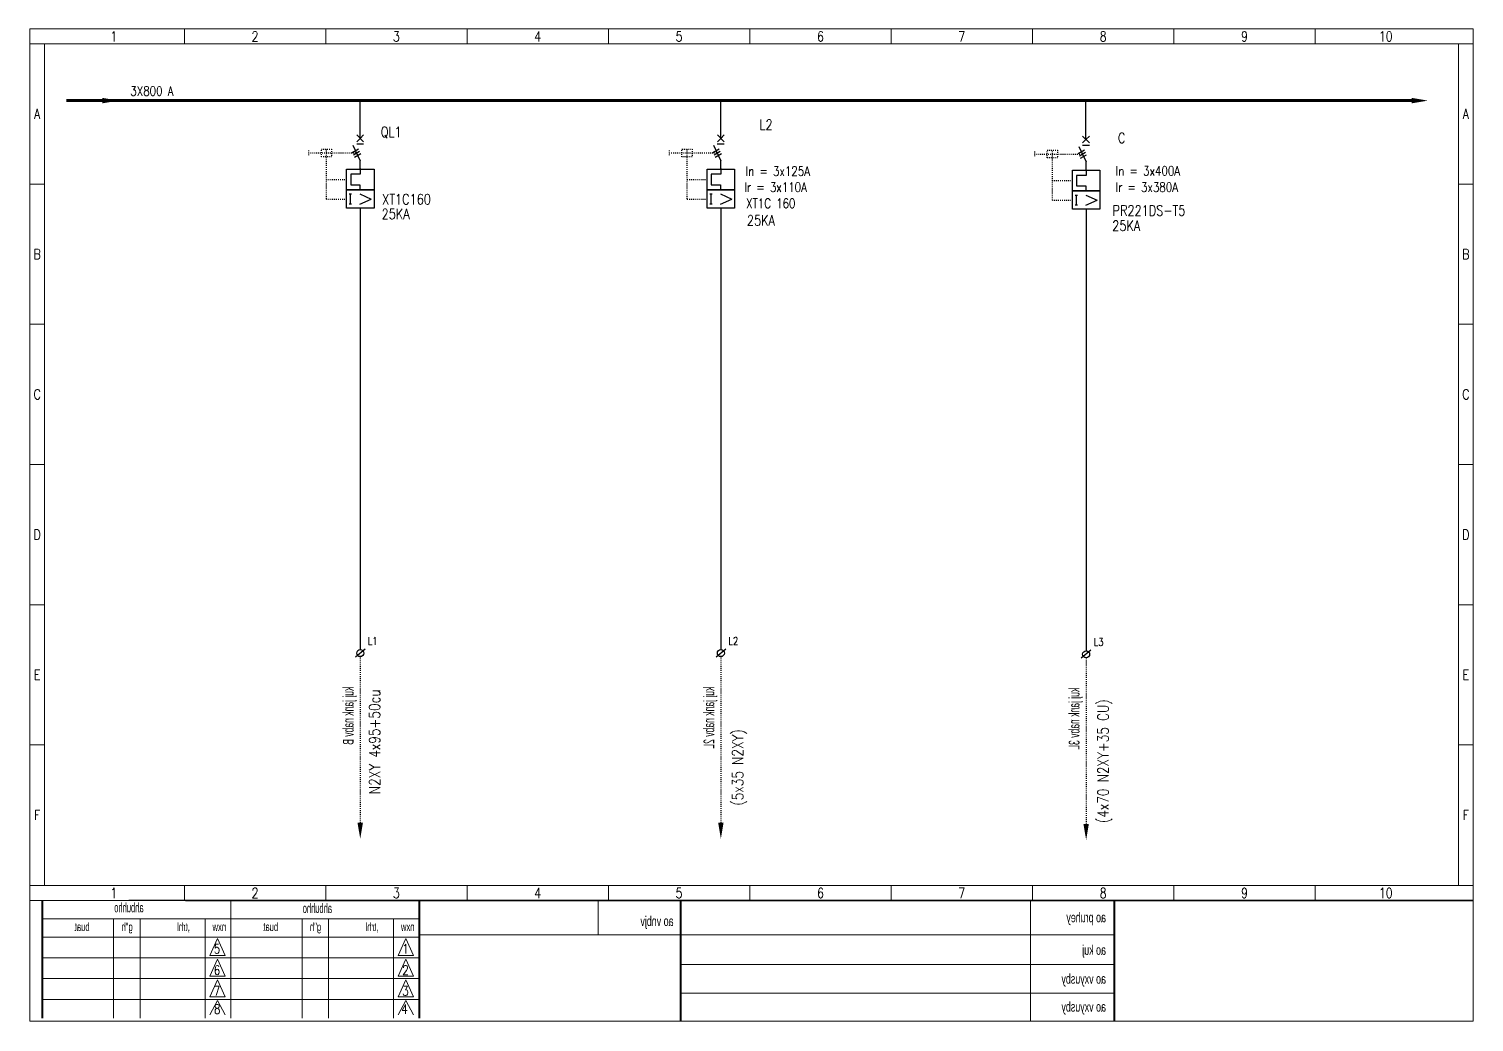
# Model space of a CAD drawing. Header units: millimetres. Extents: x 46170 to 87148, y 12751 to 40933.
# Drawn here: x 59868 to 64330, y 32258 to 35326 of the extents above; entities that cross this region are included whole.
import ezdxf
from ezdxf.enums import TextEntityAlignment as Align

# ---------------------------------------------------------------- set-up
doc = ezdxf.new("R2010")
doc.units = ezdxf.units.MM
doc.linetypes.add('ACAD_ISO03W100', pattern=[30, 12, -18])
doc.layers.add('A3', color=3, linetype='Continuous')
doc.styles.add('ROMANS', font='romans.shx')
doc.styles.add('TECHNO_M', font='techno_m.shx')

msp = doc.modelspace()

# ---------------------------------------------------------------- linework, layer by layer
at = {"color": 7, "linetype": 'ByBlock', "lineweight": 13, "ltscale": 2}
for p, q in [((59870.7, 32261.1), (59870.7, 35326.5)), ((59870.7, 35326.5), (64327.8, 35326.5)), ((59870.7, 32261.1), (59870.7, 35326.5)), ((59870.7, 35326.5), (64327.8, 35326.5)), ((64281.7, 35279.9), (64281.7, 32680.4)), ((59870.7, 32680.4), (64327.8, 32680.4)), ((60491.6, 32633.9), (60491.6, 32270.2)), ((61626.3, 32632.9), (61626.3, 32527.7)), ((62960.3, 32631.7), (62960.3, 32261.1)), ((60129.8, 32577.2), (60129.8, 32270.2)), ((60211.5, 32577.2), (60211.5, 32270.2)), ((60412.3, 32577.2), (60412.3, 32270.2)), ((60711.6, 32577.2), (60711.6, 32270.2)), ((60793.4, 32577.2), (60793.4, 32270.2)), ((60994.2, 32577.2), (60994.2, 32270.2))]:
    msp.add_line(p, q, dxfattribs=at)
at = {"color": 7, "linetype": 'ByBlock', "lineweight": 13}
for p, q in [((60348.2, 35326.5), (60348.2, 35279.9)), ((60348.2, 35326.5), (60348.2, 35279.9)), ((60348.2, 35326.5), (60348.2, 35279.9)), ((60348.2, 35326.5), (60348.2, 35279.9)), ((60784.6, 35326.5), (60784.6, 35279.9)), ((60784.6, 35326.5), (60784.6, 35279.9)), ((60784.6, 35326.5), (60784.6, 35279.9)), ((60784.6, 35326.5), (60784.6, 35279.9)), ((61221, 35326.5), (61221, 35279.9)), ((61221, 35326.5), (61221, 35279.9)), ((61221, 35326.5), (61221, 35279.9)), ((61221, 35326.5), (61221, 35279.9)), ((61657.4, 35326.5), (61657.4, 35279.9)), ((61657.4, 35326.5), (61657.4, 35279.9)), ((61657.4, 35326.5), (61657.4, 35279.9)), ((61657.4, 35326.5), (61657.4, 35279.9)), ((62093.8, 35326.5), (62093.8, 35279.9)), ((62093.8, 35326.5), (62093.8, 35279.9)), ((62093.8, 35326.5), (62093.8, 35279.9)), ((62093.8, 35326.5), (62093.8, 35279.9)), ((62530.2, 35326.5), (62530.2, 35279.9)), ((62530.2, 35326.5), (62530.2, 35279.9)), ((62966.6, 35326.5), (62966.6, 35279.9)), ((62966.6, 35326.5), (62966.6, 35279.9)), ((63403, 35326.5), (63403, 35279.9)), ((63403, 35326.5), (63403, 35279.9)), ((63839.4, 35326.5), (63839.4, 35279.9)), ((63839.4, 35326.5), (63839.4, 35279.9)), ((59870.7, 35279.9), (64327.8, 35279.9)), ((59870.7, 34847.3), (59916.7, 34847.3)), ((64281.7, 34847.3), (64327.8, 34847.3)), ((59870.7, 34414.1), (59916.7, 34414.1)), ((64281.7, 34414.1), (64327.8, 34414.1)), ((59870.7, 33981), (59916.7, 33981)), ((64281.7, 33981), (64327.8, 33981)), ((59870.7, 33547.8), (59916.7, 33547.8)), ((59870.7, 33547.8), (59916.7, 33547.8)), ((64281.7, 33547.8), (64327.8, 33547.8)), ((59870.7, 33114.6), (59916.7, 33114.6)), ((64281.7, 33114.6), (64327.8, 33114.6)), ((60348.2, 32680.4), (60348.2, 32633.9)), ((60348.2, 32680.4), (60348.2, 32633.9)), ((60348.2, 32680.4), (60348.2, 32633.9)), ((60348.2, 32680.4), (60348.2, 32633.9)), ((60784.6, 32680.4), (60784.6, 32633.9)), ((60784.6, 32680.4), (60784.6, 32633.9)), ((60784.6, 32680.4), (60784.6, 32633.9)), ((60784.6, 32680.4), (60784.6, 32633.9)), ((61221, 32680.4), (61221, 32633.9)), ((61221, 32680.4), (61221, 32633.9)), ((61221, 32680.4), (61221, 32633.9)), ((61221, 32680.4), (61221, 32633.9)), ((61657.4, 32680.4), (61657.4, 32633.9)), ((61657.4, 32680.4), (61657.4, 32633.9)), ((61657.4, 32680.4), (61657.4, 32633.9)), ((61657.4, 32680.4), (61657.4, 32633.9)), ((62093.8, 32680.4), (62093.8, 32633.9)), ((62093.8, 32680.4), (62093.8, 32633.9)), ((62093.8, 32680.4), (62093.8, 32633.9)), ((62093.8, 32680.4), (62093.8, 32633.9)), ((62530.2, 32680.4), (62530.2, 32633.9)), ((62530.2, 32680.4), (62530.2, 32633.9)), ((62966.6, 32680.4), (62966.6, 32633.9)), ((62966.6, 32680.4), (62966.6, 32633.9)), ((63403, 32680.4), (63403, 32633.9)), ((63403, 32680.4), (63403, 32633.9)), ((63839.4, 32680.4), (63839.4, 32633.9)), ((63839.4, 32680.4), (63839.4, 32633.9))]:
    msp.add_line(p, q, dxfattribs=at)
at = {"color": 7, "linetype": 'Continuous', "lineweight": 13}
for p, q in [((59916.7, 35279.9), (59916.7, 32680.4)), ((61073.5, 32577.2), (59909.8, 32577.2)), ((60491.6, 32577.2), (60491.6, 32577.2)), ((61073.5, 32577.2), (61073.5, 32577.2)), ((61073.5, 32520.8), (59909.8, 32520.8)), ((63219.7, 32527.7), (61073.5, 32527.7)), ((61073.5, 32456.7), (59909.8, 32456.7)), ((61073.5, 32392.7), (59909.8, 32392.7)), ((61073.5, 32328.6), (59909.8, 32328.6)), ((60491.6, 32328.6), (60491.6, 32328.6))]:
    msp.add_line(p, q, dxfattribs=at)
at = {"color": 0, "linetype": 'ByBlock', "lineweight": 60, "ltscale": 2}
msp.add_line((64137.6, 35104.9), (59984.2, 35104.9), dxfattribs=at)
at = {"linetype": 'ByBlock', "lineweight": -2, "ltscale": 2}
for p, q in [((60890.7, 34988.4), (60890.7, 35104.9)), ((62004.1, 34988.4), (62004.1, 35104.9)), ((63132, 34984.9), (63132, 35104.9))]:
    msp.add_line(p, q, dxfattribs=at)
at = {"color": 7, "linetype": 'Continuous', "lineweight": -2}
for p, q in [((60880.3, 34998.8), (60901.1, 34978.1)), ((60890.7, 34988.4), (60880.3, 34978.1)), ((60890.7, 34988.4), (60901.1, 34998.8)), ((61993.8, 34998.8), (62014.5, 34978.1)), ((62004.1, 34988.4), (61993.8, 34978.1)), ((62004.1, 34988.4), (62014.5, 34998.8)), ((63121.6, 34995.3), (63142.4, 34974.6)), ((63132, 34984.9), (63121.6, 34974.6)), ((63132, 34984.9), (63142.4, 34995.3)), ((60880.3, 34971.2), (60901.2, 34971.2)), ((61993.7, 34971.2), (62014.6, 34971.2)), ((63121.6, 34967.7), (63142.5, 34967.7))]:
    msp.add_line(p, q, dxfattribs=at)
at = {"linetype": 'ACAD_ISO03W100', "ltscale": 0.2}
for p, q in [((60731.6, 34950.9), (60731.6, 34935.5)), ((60731.6, 34950.9), (60731.6, 34935.5)), ((60731.6, 34950.9), (60731.6, 34935.5)), ((60731.6, 34950.9), (60731.6, 34935.5)), ((60731.6, 34950.9), (60731.6, 34935.5)), ((60731.6, 34943.2), (60879.7, 34943.2)), ((60786.9, 34801), (60786.9, 34955.1)), ((61845, 34950.9), (61845, 34935.5)), ((61845, 34950.9), (61845, 34935.5)), ((61845, 34950.9), (61845, 34935.5)), ((61845, 34950.9), (61845, 34935.5)), ((61845, 34950.9), (61845, 34935.5)), ((61845, 34943.2), (61993.1, 34943.2)), ((61900.3, 34801), (61900.3, 34955.1)), ((62972.9, 34947.4), (62972.9, 34932)), ((62972.9, 34947.4), (62972.9, 34932)), ((62972.9, 34947.4), (62972.9, 34932)), ((62972.9, 34947.4), (62972.9, 34932)), ((62972.9, 34947.4), (62972.9, 34932)), ((62972.9, 34939.7), (63121, 34939.7)), ((63028.2, 34797.5), (63028.2, 34951.6)), ((60786.9, 34861.4), (60848.7, 34861.4)), ((61900.3, 34861.4), (61962.1, 34861.4)), ((63028.2, 34857.9), (63090, 34857.9)), ((60786.9, 34801), (60848.7, 34801)), ((61900.3, 34801), (61962.1, 34801)), ((63028.2, 34797.5), (63090, 34797.5)), ((60891.2, 33387.4), (60891.2, 32863.5)), ((62004.6, 33387.4), (62004.6, 32863.5)), ((63132.5, 33383.9), (63132.5, 32860))]:
    msp.add_line(p, q, dxfattribs=at)
at = {"lineweight": -2}
for p, q in [((60866.7, 34944.9), (60885.6, 34956)), ((60868.1, 34967), (60891.2, 34919.4)), ((60870.2, 34937.6), (60889.1, 34948.7)), ((60873.8, 34930.2), (60892.7, 34941.3)), ((61980.1, 34944.9), (61999, 34956)), ((61981.6, 34967), (62004.6, 34919.4)), ((61983.6, 34937.6), (62002.6, 34948.7)), ((61987.2, 34930.2), (62006.2, 34941.3)), ((63108, 34941.4), (63126.9, 34952.5)), ((63109.5, 34963.5), (63132.5, 34915.9)), ((63111.5, 34934.2), (63130.4, 34945.3)), ((60891.2, 34894.9), (60891.2, 34919.4)), ((60891.2, 34894.9), (60891.2, 34877.6)), ((62004.6, 34894.9), (62004.6, 34919.4)), ((62004.6, 34894.9), (62004.6, 34877.6)), ((63115.1, 34926.7), (63134, 34937.8)), ((63132.5, 34891.4), (63132.5, 34915.9)), ((60891.2, 34877.6), (60861.8, 34877.6)), ((60861.8, 34877.6), (60861.8, 34845.2)), ((62004.6, 34877.6), (61975.2, 34877.6)), ((61975.2, 34877.6), (61975.2, 34845.2)), ((63132.5, 34874.1), (63103.1, 34874.1)), ((63103.1, 34874.1), (63103.1, 34841.7)), ((63132.5, 34891.4), (63132.5, 34874.1)), ((60857.1, 34816.5), (60864.1, 34816.5)), ((60860.6, 34816.5), (60860.6, 34786.2)), ((60861.8, 34845.2), (60890.3, 34845.2)), ((60890.3, 34845.2), (60890.3, 34829.3)), ((60890.3, 34816.5), (60924.8, 34801)), ((61970.5, 34816.5), (61977.5, 34816.5)), ((61974, 34816.5), (61974, 34786.2)), ((61975.2, 34845.2), (62003.8, 34845.2)), ((62003.8, 34845.2), (62003.8, 34829.3)), ((62003.8, 34816.5), (62038.3, 34801)), ((63098.4, 34813.1), (63105.4, 34813.1)), ((63101.9, 34813.1), (63101.9, 34782.7)), ((63103.1, 34841.7), (63131.6, 34841.7)), ((63131.6, 34841.7), (63131.6, 34825.8)), ((63131.6, 34813), (63166.1, 34797.5)), ((60857.1, 34786.2), (60864.1, 34786.2)), ((60890.3, 34785.5), (60924.8, 34801)), ((61970.5, 34786.2), (61977.5, 34786.2)), ((62003.8, 34785.5), (62038.3, 34801)), ((63098.4, 34782.7), (63105.4, 34782.7)), ((63131.6, 34782), (63166.1, 34797.5))]:
    msp.add_line(p, q, dxfattribs=at)
at = {"color": 0, "linetype": 'ByBlock', "ltscale": 2}
for p, q in [((60891.2, 34772.8), (60891.2, 33409)), ((62004.6, 34772.8), (62004.6, 33409)), ((63132.5, 34769.3), (63132.5, 33405.5))]:
    msp.add_line(p, q, dxfattribs=at)
at = {"color": 7, "ltscale": 2}
for p, q in [((60906.1, 33410.7), (60876.2, 33385.7)), ((62019.6, 33410.7), (61989.7, 33385.7)), ((63147.4, 33407.2), (63117.5, 33382.2))]:
    msp.add_line(p, q, dxfattribs=at)
at = {"color": 7, "lineweight": 13}
for p, q in [((60450.1, 32516.8), (60426.6, 32464.2)), ((60450.1, 32516.8), (60473.7, 32464.2)), ((61032, 32516.8), (61008.4, 32464.2)), ((61032, 32516.8), (61055.5, 32464.2)), ((60426.6, 32464.2), (60473.7, 32464.2)), ((60450.1, 32452.8), (60426.6, 32400.1)), ((60450.1, 32452.8), (60473.7, 32400.1)), ((61008.4, 32464.2), (61055.5, 32464.2)), ((61032, 32452.8), (61008.4, 32400.1)), ((61032, 32452.8), (61055.5, 32400.1)), ((60426.6, 32400.1), (60473.7, 32400.1)), ((61008.4, 32400.1), (61055.5, 32400.1)), ((60450.1, 32388.7), (60426.6, 32336.1)), ((60450.1, 32388.7), (60473.7, 32336.1)), ((61032, 32388.7), (61008.4, 32336.1)), ((61032, 32388.7), (61055.5, 32336.1)), ((60426.6, 32336.1), (60473.7, 32336.1)), ((60450.1, 32324.7), (60426.6, 32281)), ((60450.1, 32324.7), (60473.7, 32281)), ((61008.4, 32336.1), (61055.5, 32336.1)), ((61032, 32324.7), (61008.4, 32281)), ((61032, 32324.7), (61055.5, 32281))]:
    msp.add_line(p, q, dxfattribs=at)
at = {"color": 7, "lineweight": 13, "ltscale": 2}
for p, q in [((61880.7, 32436.5), (63219.7, 32436.5)), ((61880.7, 32347.6), (63219.7, 32347.6))]:
    msp.add_line(p, q, dxfattribs=at)
at = {"color": 7, "linetype": 'ByBlock', "lineweight": 13, "ltscale": 2}
for points in [[(59870.7, 32261.1), (64327.8, 32261.1), (64327.8, 35326.5), (59870.7, 35326.5)], [(59870.7, 35326.5), (64327.8, 35326.5), (64327.8, 32261.1), (59870.7, 32261.1)], [(59870.7, 32261.1), (64327.8, 32261.1), (64327.8, 35326.5), (59870.7, 35326.5)], [(59870.7, 35326.5), (64327.8, 35326.5), (64327.8, 32261.1), (59870.7, 32261.1)], [(59870.7, 32680.4), (64327.8, 32680.4), (64327.8, 32633.9), (59870.7, 32633.9)]]:
    msp.add_lwpolyline(points, close=True, dxfattribs=at)
at = {"linetype": 'ACAD_ISO03W100', "ltscale": 0.2}
for points in [[(60771.2, 34955.1), (60802.7, 34955.1), (60802.7, 34931.3), (60771.2, 34931.3)], [(61884.6, 34955.1), (61916.1, 34955.1), (61916.1, 34931.3), (61884.6, 34931.3)], [(63012.5, 34951.6), (63044, 34951.6), (63044, 34927.8), (63012.5, 34927.8)]]:
    msp.add_lwpolyline(points, close=True, dxfattribs=at)
at = {"lineweight": -2}
for points in [[(60848.7, 34893.5), (60933.7, 34893.5), (60933.7, 34829.3), (60848.7, 34829.3)], [(61962.1, 34893.5), (62047.1, 34893.5), (62047.1, 34829.3), (61962.1, 34829.3)], [(63090, 34890), (63175, 34890), (63175, 34825.8), (63090, 34825.8)], [(60848.7, 34829.3), (60933.7, 34829.3), (60933.7, 34772.8), (60848.7, 34772.8)], [(61962.1, 34829.3), (62047.1, 34829.3), (62047.1, 34772.8), (61962.1, 34772.8)], [(63090, 34825.8), (63175, 34825.8), (63175, 34769.3), (63090, 34769.3)]]:
    msp.add_lwpolyline(points, close=True, dxfattribs=at)
at = {"color": 7, "linetype": 'ByBlock', "lineweight": 13, "ltscale": 2, "const_width": 5}
msp.add_lwpolyline([(59870.7, 32633.9), (64327.8, 32633.9), (64327.8, 32633.9), (59870.7, 32633.9)], close=True, dxfattribs=at)
at = {"color": 7, "ltscale": 2}
for centre in [(60891.2, 33398.2), (62004.6, 33398.2), (63132.5, 33394.7)]:
    msp.add_circle(centre, 10.8, dxfattribs=at)
at = {"color": 7, "linetype": 'ByBlock', "lineweight": -2, "ltscale": 30}
for points in [[(60095, 35113.3), (60145, 35104.9), (60095, 35096.6)], [(64137.6, 35113.3), (64187.6, 35104.9), (64137.6, 35096.6)], [(60899.5, 32874.3), (60891.2, 32824.3), (60882.8, 32874.3)], [(62012.9, 32874.3), (62004.6, 32824.3), (61996.3, 32874.3)], [(63140.8, 32870.8), (63132.5, 32820.8), (63124.1, 32870.8)]]:
    msp.add_solid(points, dxfattribs=at)
at = {"layer": 'A3', "color": 7, "lineweight": 13, "const_width": 5.63}
for points in [[(59909.8, 32270.2), (59909.8, 32633.9)], [(61073.5, 32270.2), (61073.5, 32633.9)], [(61880.7, 32261.1), (61880.7, 32635.4)], [(63219.7, 32261.1), (63219.7, 32632.6)]]:
    msp.add_lwpolyline(points, dxfattribs=at)

# ---------------------------------------------------------------- texts
at = {"color": 7, "lineweight": 13, "style": 'ROMANS', "width": 0.8}
for s, height, p in [('1', 31.1, (60130, 35303.2)), ('1', 31.1, (60130, 35303.2)), ('1', 31.1, (60130, 35303.2)), ('1', 31.1, (60130, 35303.2)), ('2', 31.1, (60566.4, 35303.2)), ('2', 31.1, (60566.4, 35303.2)), ('2', 31.1, (60566.4, 35303.2)), ('2', 31.1, (60566.4, 35303.2)), ('3', 31.1, (61002.8, 35303.2)), ('3', 31.1, (61002.8, 35303.2)), ('3', 31.1, (61002.8, 35303.2)), ('3', 31.1, (61002.8, 35303.2)), ('4', 31.1, (61439.2, 35303.2)), ('4', 31.1, (61439.2, 35303.2)), ('4', 31.1, (61439.2, 35303.2)), ('4', 31.1, (61439.2, 35303.2)), ('5', 31.1, (61875.6, 35303.2)), ('5', 31.1, (61875.6, 35303.2)), ('5', 31.1, (61875.6, 35303.2)), ('5', 31.1, (61875.6, 35303.2)), ('6', 31.1, (62312, 35303.2)), ('6', 31.1, (62312, 35303.2)), ('7', 31.1, (62748.4, 35303.2)), ('7', 31.1, (62748.4, 35303.2)), ('8', 31.1, (63184.8, 35303.2)), ('8', 31.1, (63184.8, 35303.2)), ('9', 31.1, (63621.2, 35303.2)), ('9', 31.1, (63621.2, 35303.2)), ('10', 31.06, (64057.6, 35303.2)), ('10', 31.06, (64057.6, 35303.2)), ('A', 30.7, (59893.8, 35063.8)), ('A', 30.7, (64304.9, 35063.8)), ('B', 30.7, (59893.8, 34630.7)), ('B', 30.7, (64304.9, 34630.7)), ('C', 30.7, (59893.8, 34197.5)), ('C', 30.7, (64304.9, 34197.5)), ('D', 30.7, (59893.8, 33764.4)), ('D', 30.7, (64304.9, 33764.4)), ('E', 30.7, (59893.8, 33331.2)), ('E', 30.7, (64304.9, 33331.2)), ('F', 30.7, (59893.8, 32898.1)), ('F', 30.7, (64304.9, 32898.1)), ('1', 31.1, (60130, 32657.2)), ('1', 31.1, (60130, 32657.2)), ('1', 31.1, (60130, 32657.2)), ('1', 31.1, (60130, 32657.2)), ('2', 31.1, (60566.4, 32657.2)), ('2', 31.1, (60566.4, 32657.2)), ('2', 31.1, (60566.4, 32657.2)), ('2', 31.1, (60566.4, 32657.2)), ('3', 31.1, (61002.8, 32657.2)), ('3', 31.1, (61002.8, 32657.2)), ('3', 31.1, (61002.8, 32657.2)), ('3', 31.1, (61002.8, 32657.2)), ('4', 31.1, (61439.2, 32657.2)), ('4', 31.1, (61439.2, 32657.2)), ('4', 31.1, (61439.2, 32657.2)), ('4', 31.1, (61439.2, 32657.2)), ('5', 31.1, (61875.6, 32657.2)), ('5', 31.1, (61875.6, 32657.2)), ('5', 31.1, (61875.6, 32657.2)), ('5', 31.1, (61875.6, 32657.2)), ('6', 31.1, (62312, 32657.2)), ('6', 31.1, (62312, 32657.2)), ('7', 31.1, (62748.4, 32657.2)), ('7', 31.1, (62748.4, 32657.2)), ('8', 31.1, (63184.8, 32657.2)), ('8', 31.1, (63184.8, 32657.2)), ('9', 31.1, (63621.2, 32657.2)), ('9', 31.1, (63621.2, 32657.2)), ('10', 31.06, (64057.6, 32657.2)), ('10', 31.06, (64057.6, 32657.2))]:
    msp.add_text(s, height=height, dxfattribs=at).set_placement(p, align=Align.MIDDLE)
at = {"lineweight": -2, "style": 'ROMANS', "width": 0.8}
for s, height, p in [('3X800 A', 29, (60181.4, 35120, -75649.1)), ('QL1', 32, (60954.2, 34992.1, -75649.1)), ('XT1C160', 32, (60959.2, 34784.1, -75649.1)), ('25KA', 32, (60957.2, 34739, -75649.1))]:
    msp.add_text(s, height=height, dxfattribs=at).set_placement(p)
at = {"color": 7, "lineweight": -2, "style": 'ROMANS', "width": 0.8}
for s, height, p in [('L2', 32, (62124, 35015, -75649.1)), ('C', 32, (63230.6, 34973.5, -75649.1)), ('In = 3x125A', 29, (62081, 34872.6, -75649.1)), ('In = 3x400A', 29, (63223.7, 34873.3, -75649.1)), ('Ir = 3x110A', 29, (62077.5, 34823.2, -75649.1)), ('Ir = 3x380A', 29, (63223.3, 34823.2, -75649.1)), ('XT1C 160', 29, (62082.8, 34773.1)), ('PR221DS-T5', 32, (63214, 34749.4, -75649.1)), ('25KA', 32, (62085.1, 34719.1, -75649.1)), ('25KA', 32, (63213, 34702.5, -75649.1))]:
    msp.add_text(s, height=height, dxfattribs=at).set_placement(p)
at = {"color": 7, "lineweight": 13, "style": 'ROMANS', "width": 0.8}
for s, height, p in [('L1', 24, (60914.5, 33423.9, -75649.1)), ('L2', 24, (62027.9, 33423.9, -75649.1)), ('L3', 24, (63155.8, 33420.4, -75649.1)), ('5', 29, (60439, 32470.3)), ('1', 29, (61020.8, 32470.3)), ('6', 29, (60439, 32404.4)), ('2', 29, (61020.8, 32404.4)), ('7', 29, (60439, 32340.1)), ('3', 29, (61020.8, 32340.1)), ('8', 29, (60439.8, 32284.2)), ('4', 29, (61018, 32284.2))]:
    msp.add_text(s, height=height, dxfattribs=at).set_placement(p)
at = {"lineweight": -2, "style": 'TECHNO_M', "text_generation_flag": 2, "width": 0.7}
for s, p in [('kuj jank nabv B', (60870.6, 33294.4)), ('kuj jank nabv 2L', (61984.1, 33294.4)), ('kuj jank nabv 3L', (63111.9, 33291))]:
    msp.add_text(s, height=33, rotation=90, dxfattribs=at).set_placement(p)
at = {"color": 7, "lineweight": -2, "style": 'ROMANS', "width": 0.8}
for s, p in [('N2XY 4x95+50cu', (60952.5, 32962.4, -82790.4)), ('(4x70 N2XY+35 CU)', (63201.7, 32873.1, -82790.4)), ('(5x35 N2XY)', (62073.6, 32927.2, -82790.4))]:
    msp.add_text(s, height=34.2, rotation=90, dxfattribs=at).set_placement(p)
at = {"color": 7, "lineweight": 13, "style": 'TECHNO_M', "text_generation_flag": 2}
for s, height, width, p in [('ahbuhho', 29, 0.7, (60222.2, 32597.6)), ('ahbuhho', 29, 0.7, (60804.1, 32595.4)), ('ao vnbjv ', 30, 0.8, (61858.6, 32555.3)), ('ao pruhey', 30, 0.8, (63193.7, 32566.8)), ('buat', 25.81, 0.8, (60055.8, 32539.8)), ('g"h', 25.81, 0.8, (60188.6, 32539.8)), (',trhl', 25.81, 0.8, (60365.3, 32539.8)), ('nxw', 25.81, 0.8, (60477, 32539.8)), ('buat', 25.81, 0.8, (60637.7, 32539.8)), ('g"h', 25.81, 0.8, (60770.5, 32539.8)), (',trhl', 25.81, 0.8, (60947.2, 32539.8)), ('nxw', 25.81, 0.8, (61058.9, 32539.8)), ('ao kuj', 30, 0.8, (63193.7, 32466.3)), ('ao vxyusby', 30, 0.8, (63193.7, 32377.1)), ('ao vxyusby', 30, 0.8, (63193.7, 32290.7))]:
    msp.add_text(s, height=height, dxfattribs=dict(at, width=width)).set_placement(p)

doc.saveas('drawing.dxf')
